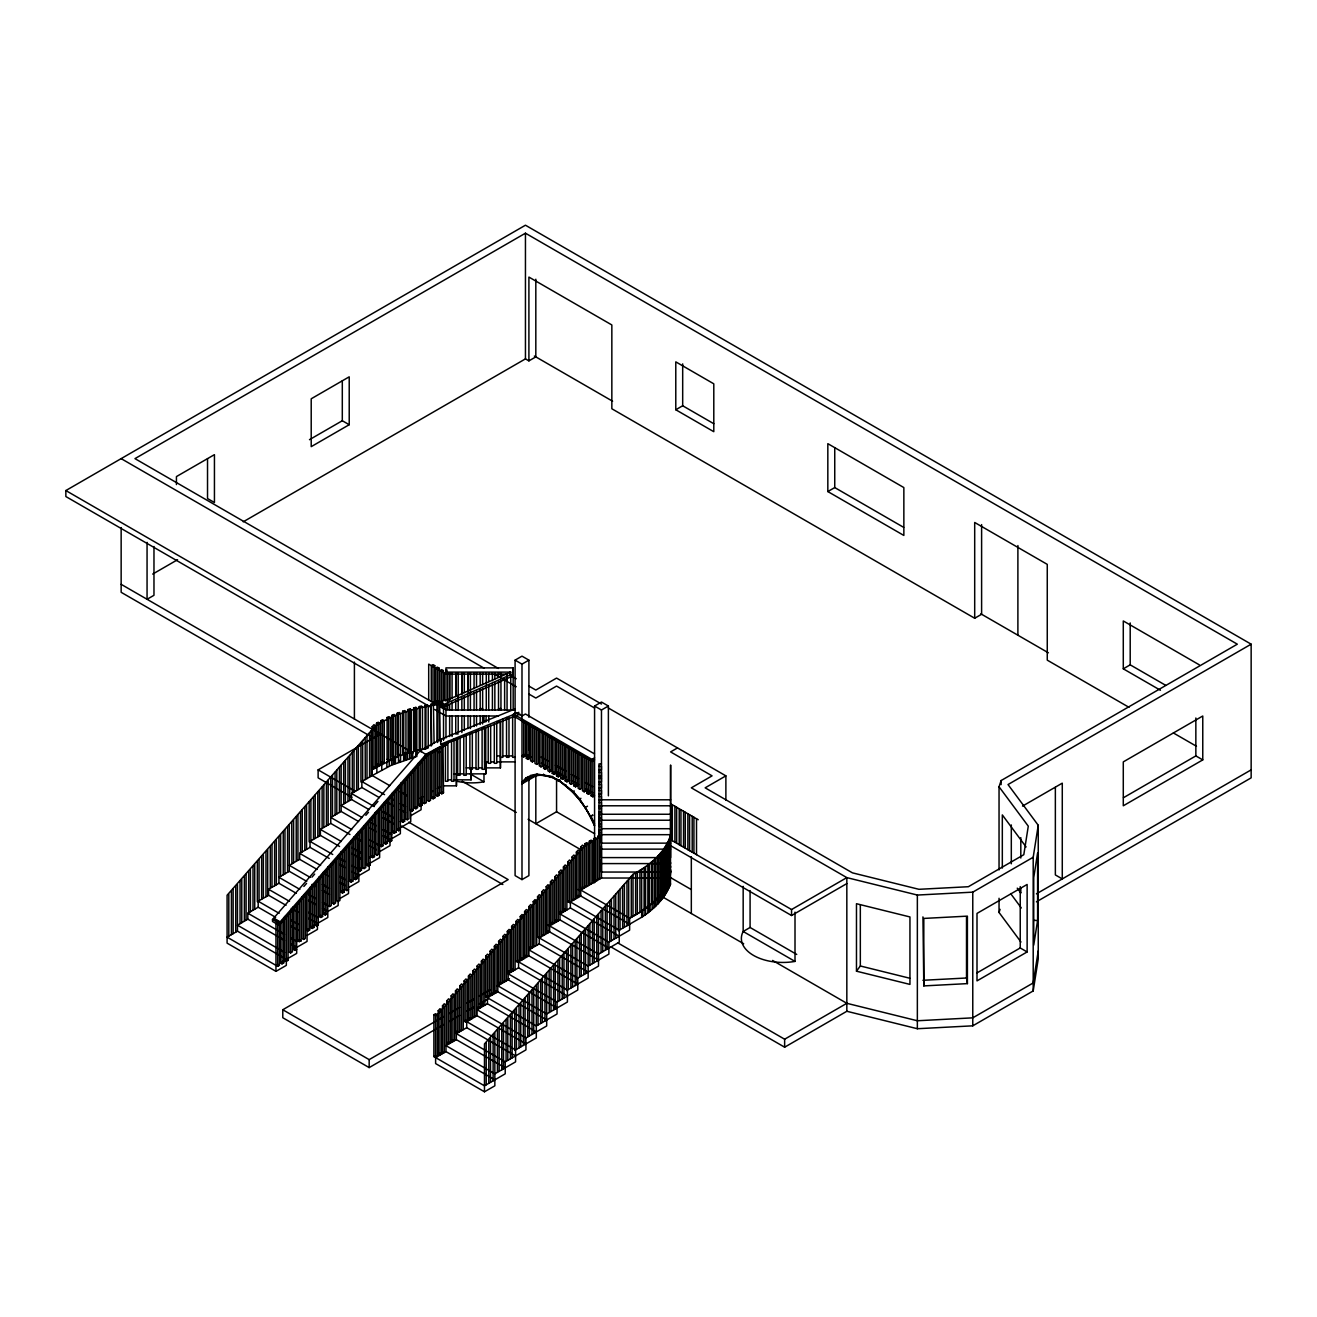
<?xml version="1.0" encoding="UTF-8"?>
<svg xmlns="http://www.w3.org/2000/svg" width="1317" height="1317" viewBox="0 0 1317 1317"><rect width="100%" height="100%" fill="white"/><g stroke="black" fill="none" stroke-linecap="round" stroke-linejoin="round"><path stroke-width="1.5" d="M121.148 527.557L121.148 592.304L373.715 738.129M513.169 676.922L510.733 676.922L443.533 706.85L442.364 700.874L444.965 699.706L445.969 700.677L510.733 672.114L510.733 710.011M443.533 738.541L443.533 739.94L443.533 706.027M443.533 704.611L443.533 708.612L444.965 708.612M449.64 700.628L449.64 672.691M455.748 696.644L455.748 672.691M443.615 785.837L456.439 785.837L456.439 739.94L453.542 739.94M461.855 694.635L461.855 672.691M467.963 692.643L467.963 672.691M454.003 779.845L471.107 779.845L471.107 767.877L466.218 767.877M466.218 773.869L485.759 773.869L485.759 727.972M484.541 767.877L500.427 767.877L500.427 721.996L498.517 721.996M510.733 672.114L445.969 672.114L444.241 673.102L444.241 700.446L445.969 700.677L445.969 667.884L513.169 667.884L513.169 674.93L509.564 675.177L442.364 705.105M598.988 835.422L598.988 829.43M598.988 822.384L598.988 816.392M601.425 859.046L601.474 872.052L670.6 872.052M601.425 845.991L601.474 857.597L670.6 857.597L670.6 764.996L670.485 884.3M571.199 901.503L571.199 861.022L569.471 860.017L567.742 862.009L567.742 901.503L569.471 902.507L580.748 895.988L580.748 890.012L629.625 918.212C647.799 908.236 671.308 892.86 670.6 869.566M670.6 867.508L670.6 866.109M670.6 862.569L670.6 863.59L601.474 863.59M431.054 707.394L65.85 496.542L65.85 490.55L525.45 225.207L1251.15 644.178L1251.15 777.853L1036.413 901.832M440.965 740.697L440.965 739.314M580.912 798.316L579.184 799.32L572.566 791.978L558.359 779.894L572.796 791.138L579.546 798.612L587.859 811.93L594.576 825.743C585.653 801.477 549.535 756.353 521.993 783.845L537.78 774.725M670.6 835.011C665.233 852.988 649.001 865.779 633.016 874.356L484.475 1043.92L484.475 1091.793L494.846 1085.817L494.846 1032.989M670.485 872.331L670.6 870.916M610.561 946.693L784.636 1047.196L846.831 1011.275L917.356 1028.725L972.769 1025.828L1033.203 990.927L1033.203 857.252L1038.24 825.265L1008.015 784.553L1251.15 644.178M1037.598 920.517L1033.73 945.096L1033.73 877.632L1037.598 853.054L1037.598 920.517L1033.713 920.32M1038.24 950.956L1033.203 982.943L972.769 1017.843L917.356 1020.757L846.831 1003.307L772.618 960.455M1033.203 990.927L1038.24 958.941L1038.24 825.265M572.566 791.978L574.294 790.974M999.043 869.895L999.043 786.776L1001.118 780.553L1237.322 644.178L525.45 233.191L134.96 458.629L498.402 668.46M1020.971 942.017L999.043 912.467L1000.08 909.356M618.332 891.214L618.332 930.724L641.659 917.258C654.088 909.158 665.266 898.112 670.6 884.02M669.003 881.88L670.485 878.307L669.612 880.365M661.611 893.617L668.048 883.723M856.478 971.189L856.478 903.709L909.948 916.945L909.948 984.408L856.478 971.189L860.33 965.987L860.33 904.664M660.541 894.885L652.804 902.869L641.659 911.265M286.332 915.529L286.332 965.361L275.961 971.353L227.084 943.137L227.084 895.247L375.641 725.7L375.641 767.597L373.913 768.585L372.184 767.597L372.184 726.688L373.913 724.696L375.641 725.7C394.343 713.995 415.925 707.756 437.623 704.611M420.469 750.888L427.103 755.415L280.274 923.974L278.546 924.962L272.504 921.472L272.504 919.48L420.288 750.575L440.965 739.216L515.029 708.974M303.865 886.456L306.565 883.361M311.948 877.171L314.648 874.076M365.83 815.322L368.513 812.227M373.913 806.037L377.946 801.394M272.504 919.48L278.546 922.97L279.879 922.196L426.329 754.065L444.356 744.27L519.985 714.127M424.502 756.896L426.231 754.904L427.103 755.415M438.199 1010.732L439.927 1008.74L441.656 1009.744L441.656 1054.11L439.927 1053.106L438.199 1054.11L438.199 1010.732L439.927 1011.719L439.927 1055.098L438.199 1054.11M442.512 1005.76L444.241 1006.764L444.241 1052.612L442.512 1051.608L442.512 1005.76L444.241 1003.784L445.969 1004.789L445.969 1051.608L493.101 1078.821M446.842 1000.805L448.57 998.829L450.299 999.817L450.299 1043.13L448.57 1042.126L446.842 1043.13L446.842 1000.805L448.57 1001.809L448.57 1044.134L446.842 1043.13M451.155 995.85L452.883 993.858L454.612 994.862L454.612 1040.644L452.883 1039.64L451.155 1040.644L451.155 995.85L452.883 996.854L452.883 1041.632L451.155 1040.644M455.484 990.894L457.213 991.882L457.213 1033.154L455.484 1032.166L455.484 990.894L457.213 988.902L458.942 989.907L458.942 1032.166L457.213 1031.162M459.798 985.923L461.526 986.927L461.526 1030.668L459.798 1029.664L459.798 985.923L461.526 983.947L463.255 984.951L463.255 1029.664M524.199 1042.899L477.083 1015.703L465.839 1022.19L464.111 1021.185L464.111 980.967L465.839 978.992L467.568 979.98L467.568 1021.185M468.44 976.012L470.169 974.02L471.898 975.024L471.898 1018.683L470.169 1017.695L468.44 1018.683L468.44 976.012L470.169 977.016L470.169 1019.687L468.44 1018.683M472.754 971.057L474.482 972.045L474.482 1017.201L472.754 1016.197L472.754 971.057L474.482 969.065L476.211 970.069L476.211 1016.197M477.083 966.085L478.812 964.11L480.54 965.114L480.54 1007.719L478.812 1006.715L477.083 1007.719L477.083 966.085L478.812 967.09L478.812 1008.723L477.083 1007.719M481.396 961.13L483.125 962.134L483.125 1006.221L481.396 1005.217L481.396 961.13L483.125 959.155L484.854 960.142L484.854 1005.217M485.71 956.175L487.438 954.183L489.167 955.187L489.167 996.739L487.438 995.751L485.71 996.739L485.71 956.175L487.438 957.179L487.438 1003.735L536.315 1031.935M490.039 951.22L491.768 949.228L493.496 950.232L493.496 994.253L491.768 993.248L490.039 994.253L490.039 951.22L491.768 952.207L491.768 995.24L490.039 994.253M494.352 946.248L496.081 947.252L496.081 992.755L494.352 991.75L494.352 946.248L496.081 944.273L497.81 945.277L497.81 991.75L487.438 997.743M502.995 936.338L504.724 937.342L504.724 981.774L502.995 980.786L502.995 936.338L504.724 934.346L506.452 935.35L506.452 980.786M507.308 931.382L509.02 929.423L510.766 930.411L510.766 972.308L509.037 971.304L507.308 972.308L507.308 931.382L509.037 932.37L509.037 973.296L507.308 972.308M511.638 926.411L513.367 927.415L513.367 970.81L511.638 969.806L511.638 926.411L513.367 924.435L515.095 925.439L515.095 969.806M577.784 984.062L528.907 955.846L517.68 962.332L515.951 961.328L515.951 921.456L517.68 919.48L519.408 920.468L519.408 961.328L517.68 960.34M520.264 916.5L521.993 914.508L523.722 915.513L523.722 958.842L521.993 957.838L520.264 958.842L520.264 916.5L521.993 917.505L521.993 959.83L520.264 958.842M524.594 911.545L526.323 909.553L528.051 910.557L528.051 956.34L526.323 955.352L524.594 956.34L524.594 911.545L526.323 912.533L526.323 957.344L524.594 956.34M528.907 906.573L530.636 904.598L532.364 905.602L532.364 947.861L530.636 946.874L528.907 947.861L528.907 906.573L530.636 907.578L530.636 948.866L528.907 947.861M533.237 901.618L534.965 902.622L534.965 946.363L533.237 945.376L533.237 901.618L534.965 899.643L536.694 900.63L536.694 945.376M549.65 925.917L560.005 919.924L560.005 913.949L608.882 942.165L608.882 954.134L588.156 966.102L537.55 936.897L537.55 896.663L539.279 894.671L541.007 895.675L541.007 936.897M541.863 891.708L543.592 892.696L543.592 935.399L541.863 934.395L541.863 891.708L543.592 889.716L545.32 890.72L545.32 934.395M546.193 886.736L547.921 887.74L547.921 932.897L546.193 931.909L546.193 886.736L547.921 884.761L549.65 885.765L549.65 931.909L539.279 937.885M550.457 881.847L552.185 879.855L553.914 880.859L553.914 923.447L552.185 922.46L550.457 923.447L550.457 881.847L552.185 882.834L552.185 924.452L550.457 923.447M554.786 876.875L556.498 874.9L558.227 875.904L558.227 920.962L556.498 919.957L554.786 920.962L554.786 876.875L556.498 877.879L556.498 921.949L554.786 920.962M559.099 871.92L560.828 872.924L560.828 913.471L559.099 912.483L559.099 871.92L560.828 869.944L562.557 870.932L562.557 912.483M563.413 866.965L565.141 864.973L566.87 865.977L566.87 909.981L565.141 908.993L563.413 909.981L563.413 866.965L565.141 867.969L565.141 910.985L563.413 909.981M572.055 857.038L573.784 858.042L573.784 900.005L572.055 899.017L572.055 857.038L573.784 855.062L575.513 856.066L575.513 899.017M576.369 852.083L578.097 850.107L579.826 851.095L579.826 896.515L578.097 895.527L576.369 896.515L576.369 852.083L578.097 853.087L578.097 897.519L576.369 896.515M580.698 847.127L582.427 848.132L582.427 889.041L580.698 888.037L580.698 847.127L582.427 845.135L584.155 846.14L601.425 836.163L599.696 835.176L597.967 836.163L597.967 878.06L599.696 879.065L599.696 837.168L597.967 836.163M579.184 799.32L585.16 807.551L587.497 806.202M521.993 782.117L525.516 778.446L527.343 777.376L527.952 778.429L527.244 777.442M521.993 783.845L526.224 779.434L533.253 775.367M444.356 744.994L445.656 743.759L445.442 745.34M399.265 760.37L400.549 761.572L400.549 713.682L399.265 712.497L397.191 713.238L397.191 755.135L398.475 756.337L372.234 769.556L372.234 775.548L360.94 782.051L360.94 742.558M399.265 754.394L400.549 755.579L415.81 750.822L415.81 756.814L391.61 765.111L372.234 775.548L389.684 785.623M585.16 807.551L590.345 816.458L592.782 815.289M309.479 439.68L342.305 420.732L349.219 424.716L349.219 376.827L311.207 398.788L311.207 446.661L349.219 424.716M152.706 574.08L177.565 559.725M243.233 521.812L525.45 358.882L528.907 360.874L535.821 356.891L535.821 279.22M675.786 409.752L713.798 431.696L713.798 383.823L675.786 361.862L675.786 409.752L682.683 405.768L713.798 423.712M434.742 665.628L433.013 666.616L433.013 702.537L434.742 701.533L434.742 665.628L433.013 664.624L431.285 665.628L431.285 701.533M439.071 702.043L439.071 668.114L437.343 669.118L437.343 705.023L65.85 490.55M443.385 700.545L443.385 670.616L441.656 671.604L441.656 707.525L443.385 706.521M428.7 700.035L428.7 664.13L445.969 674.106L447.698 673.102L447.698 709.023L445.969 710.011L515.095 710.011M376.497 723.198L378.226 722.21L379.954 723.198L379.954 765.095L378.226 766.099L376.497 765.095L376.497 723.198L378.226 724.202L378.226 766.099M380.811 720.712L382.539 719.708L384.268 720.712L384.268 762.609L382.539 763.597L380.811 762.609L380.811 720.712L382.539 721.7L382.539 763.597M365.155 737.734L365.27 779.565M351.869 797.345L318.121 777.853L318.121 769.869L380.317 733.964M437.343 703.031L435.614 704.035L435.614 668.114L437.343 667.126L439.071 668.114M515.095 714.012L515.095 660.146L521.993 656.146L528.907 660.146L528.907 717.271M515.095 660.146L521.993 664.13L528.907 660.146M827.833 491.554L903.857 535.443L903.857 487.57L827.833 443.664L827.833 491.554L834.748 487.57L903.692 527.376M372.184 767.597L373.913 766.593L375.641 767.597M376.497 765.095L378.226 764.107L379.954 765.095M380.811 762.609L382.539 761.605M291.732 822.022L291.88 863.837M362.076 817.561L341.136 805.477L351.491 799.485L351.491 793.492L361.862 787.517L379.312 797.592M358.586 821.528L341.136 811.453L330.765 817.445L351.705 829.529M592.848 758.905L594.576 759.893L591.975 761.391L513.482 716.069L513.482 714.077L516.066 712.579L521.993 716.004L525.45 714.012L594.477 753.867M309.166 802.004L309.166 841.876L320.393 835.406L320.393 829.414L330.765 823.421L349.96 834.517M521.137 720.498L521.993 719.987L521.993 879.608L528.907 875.607L528.907 779.845M522.865 721.486L523.722 720.992L523.722 756.896L525.45 755.909L525.45 721.996M310.236 877.418L289.296 865.318L299.667 859.342L299.667 853.35L310.022 847.374L329.234 858.454M525.45 722.984L528.051 723.477L528.051 759.399L526.323 758.394L526.323 722.49M527.179 723.988L528.051 723.477M529.78 725.486L530.636 724.976L530.636 760.897L532.364 761.885L534.093 760.897L534.093 726.984M534.093 727.972L536.694 728.466L536.694 764.387L538.423 763.383L538.423 729.47M306.746 881.386L289.296 871.311L278.924 877.303L299.864 889.387M535.821 728.976L536.694 728.466M422.773 796.801L421.045 797.806L421.094 809.741L410.739 815.733M431.416 791.813L433.145 790.826M437.458 788.323L440.059 786.825M538.423 730.474L541.007 730.968L541.007 766.873L542.736 765.885L542.736 731.956M540.135 731.462L541.007 730.968M257.325 861.516L257.325 901.733L268.553 895.247L268.553 889.271L278.924 883.279L296.374 893.354M542.736 732.96L545.32 733.454L545.32 769.375L543.592 768.371L543.592 732.466M409.817 774.725L409.817 810.268L411.546 809.28L413.275 810.268L413.275 769.787M414.131 769.803L414.131 807.782L415.859 806.778M418.46 762.872L418.46 805.28L420.189 804.292L421.917 805.28L421.917 759.86M421.094 803.765L426.231 802.794L426.231 754.904M444.356 746.048L443.006 745.224L443.516 792.818L441.788 793.805L440.059 792.818L437.458 794.316L439.187 795.303L439.187 749.422M544.464 733.964L545.32 733.454M409.817 810.268L411.546 811.272L413.275 810.268M414.131 807.782L415.859 808.77L417.588 807.782L417.588 764.831M418.46 805.28L420.189 806.284L421.917 805.28M428.832 801.296L430.544 800.292L430.544 752.419L428.832 753.406L428.832 801.296L427.103 800.292L427.103 754.411M433.145 798.793L434.873 797.806L434.873 749.916L433.145 750.92L433.145 798.793L431.416 797.806L431.416 751.908M435.729 749.422L435.729 795.303L437.458 796.308L439.187 795.303M594.576 882.785L594.576 706.027L601.474 702.043L608.388 706.027L608.388 795.814M400.368 821.709L402.903 820.244L404.632 821.248L404.632 779.697M548.777 736.45L549.65 735.956L549.65 771.861L547.921 770.873L547.921 734.952M401.175 782.726L401.175 821.248L402.903 822.236L404.632 821.248M407.233 819.75L408.961 818.746L408.961 774.742L407.233 776.734L407.233 819.75L405.504 818.746L405.504 779.829M284.587 952.389L237.455 925.176L247.826 919.2L247.826 913.208L258.198 907.215L275.648 917.307M551.379 737.948L552.235 737.454L552.235 773.359L553.963 774.363L555.692 773.359L555.692 739.446M580.748 890.012L601.474 878.027L601.474 710.011L608.388 706.027M553.107 738.952L553.963 738.442L553.963 774.363M389.997 833.694L394.26 831.225L395.989 832.212L395.989 789.624M396.861 829.726L398.59 828.722L400.319 829.726L398.59 830.731L396.861 829.726L396.861 789.657M400.368 827.702L410.739 821.709L410.739 809.741L412.468 810.745M392.532 792.587L392.532 832.212L394.26 833.217L395.989 832.212M555.692 740.45L556.564 739.94L556.564 775.861L558.293 776.849L560.005 775.861L560.005 741.932M526.323 758.394L528.051 757.407M557.42 741.438L558.293 740.944L558.293 776.849M528.051 759.399L529.78 758.394L529.78 724.482M379.625 845.662L381.354 844.658L383.082 845.662L383.082 804.44L381.354 806.432L381.354 846.65L383.082 845.662M383.955 802.497L383.955 843.16L385.683 842.172L387.412 843.16L387.412 799.485M388.268 799.617L388.268 840.674L400.368 833.694L400.319 784.669L398.59 786.644L398.59 830.731M560.005 742.936L560.877 742.442L560.877 778.347L562.606 779.351L564.335 778.347L564.335 744.434M383.955 843.16L385.683 844.164L387.412 843.16M391.725 794.53L391.725 840.674L389.997 841.662L388.268 840.674M284.587 958.364L237.455 931.168L227.084 937.144L277.689 966.365L279.418 965.361L279.418 923.464L277.689 924.468L277.689 966.365M561.733 743.94L562.606 743.43L562.606 779.351M369.27 857.63L372.727 855.638L374.456 856.626L374.456 814.367M379.625 851.638L389.997 845.662L389.997 796.505M564.335 745.438L565.191 744.928L565.191 780.849L566.919 781.837L568.648 780.849L568.648 746.92M370.999 819.273L370.999 856.626L372.727 857.63L374.456 856.626M375.312 812.375L375.312 854.14L377.041 855.128L378.769 854.14L378.769 809.395M566.063 746.426L566.919 745.932L566.919 781.837M568.648 747.924L571.249 748.418L571.249 784.339L572.977 783.335L572.977 749.422M358.026 832.212L358.899 881.567L348.528 887.559M365.813 824.277L365.813 867.607L364.085 868.594L362.356 867.607L359.755 869.105L361.484 870.093L361.484 831.29M366.669 824.376L366.669 865.104L368.398 864.117L370.126 865.104L370.126 819.322M570.376 748.929L571.249 748.418M358.026 870.093L359.755 871.097L361.484 870.093M366.669 865.104L368.398 866.109L370.126 865.104M572.977 750.427L575.562 750.92L575.562 786.825L577.29 785.837L577.29 751.908M543.592 768.371L545.32 767.383L547.049 768.371L547.049 734.458M277.689 922.476L275.961 923.464L275.961 971.353M348.528 881.567L351.129 880.069L352.857 881.073L352.857 839.176M353.713 837.151L353.713 878.571L369.27 869.599L369.27 863.606L379.625 857.63L379.625 809.445M529.813 778.331L535.13 775.252M545.32 769.375L547.049 768.371M349.4 844.23L349.4 881.073L351.129 882.061L352.857 881.073M355.442 879.575L357.17 878.571L357.17 834.204L355.442 836.18L355.442 879.575L353.713 878.571M579.019 753.917L579.875 753.406L579.875 789.327L581.604 788.323L581.604 754.411M340.757 852.148L340.757 892.037L345.07 889.551L346.799 890.555L348.528 889.551M549.65 771.861L551.379 770.873L551.379 736.944M340.757 892.037L342.486 893.041L344.214 892.037L344.214 851.128M552.235 773.359L553.963 772.371L560.005 775.861M583.332 756.402L584.205 755.909L584.205 791.813L585.933 790.826L590.246 793.311L590.246 759.399M339.885 898.523L348.528 893.535L348.528 844.115M560.005 779.845L558.293 780.849L550.819 776.289L537.023 774.067L537.385 775.186L536.892 774.083L530.916 775.417L531.409 776.52L530.8 775.466L525.615 778.363L526.224 779.434C533.385 774.067 542.983 774.396 551.033 777.392L552.761 776.388M585.933 757.901L586.789 757.407L586.789 793.311L588.518 794.316L590.246 793.311M322.566 902.491L329.53 906.508L331.258 905.52L331.258 863.952M332.114 864.084L332.114 903.018L333.843 904.022L335.572 903.018L335.572 858.997M556.564 775.861L558.293 774.857M587.662 758.905L588.518 758.394L588.518 794.316M317.43 917.488L320.887 915.48L322.616 916.484L322.616 873.879L320.887 875.854L320.887 917.488L322.616 916.484M323.472 871.903L323.472 913.998L325.2 912.994L326.929 913.998L326.929 868.907M513.482 714.077L591.975 759.399L594.576 757.901M560.877 778.347L562.606 777.359L564.335 778.347M323.472 913.998L325.2 914.986L326.929 913.998M306.202 893.766L306.202 929.95L307.931 928.962L309.66 929.95L309.66 888.745M310.516 886.818L310.516 927.464L314.845 924.962L316.557 925.966L318.286 924.962L318.286 878.834M565.191 780.849L566.919 779.845L568.648 780.849M306.202 929.95L307.931 930.954L309.66 929.95M310.516 927.464L312.244 928.452L313.973 927.464L313.973 883.789M301.017 898.671L301.017 940.931L296.687 941.425L291.452 938.395M307.059 935.432L317.43 929.456L317.43 923.464L327.801 917.488L327.801 866.965M303.601 939.433L305.33 938.428L305.33 893.716L303.601 895.692L303.601 939.433L301.873 938.428L301.873 896.679M573.833 749.916L573.833 785.837L575.562 784.833L577.29 785.837M293.247 906.656L293.247 949.409L307.059 941.425L307.059 929.456L308.787 930.444M288.917 913.603L288.917 951.895L290.645 952.899L292.374 951.895L292.374 908.582M293.247 949.409L294.975 950.397L296.687 949.409L294.975 948.405M275.961 965.361L277.689 964.373L279.418 965.361M280.274 923.431L280.274 962.875L286.332 959.385L288.061 960.373L288.061 913.554M288.061 958.381L296.687 953.393L296.687 903.627M280.274 962.875L282.003 963.863L283.731 962.875L283.731 918.509M288.061 960.373L286.332 961.377L284.604 960.373L284.604 916.533M586.789 793.311L588.518 792.324M594.576 833.71L556.564 811.766L535.821 823.734L535.821 775.087M591.119 795.814L592.848 794.81L594.576 795.814L592.848 796.801L591.119 795.814L591.119 759.893M677.514 747.924L670.6 751.908L712.069 775.861L691.326 787.829L846.831 877.616L917.356 895.05L972.769 892.152L1033.203 857.252M590.345 816.458L592.683 815.091M443.714 1024.56L369.172 1067.593L282.776 1017.728L282.776 1009.744L508.181 879.608L408.698 822.17M528.907 360.874L528.907 277.08L611.845 324.953L611.845 408.764L974.695 618.249L981.609 614.249L981.609 524.594M585.011 843.654L586.74 844.641L586.74 886.539L585.011 885.551L585.011 843.654L586.74 842.65L588.469 843.654L588.469 885.551M589.341 841.151L591.07 842.156L591.07 884.053L589.341 883.048L589.341 841.151L591.07 840.147L592.798 841.151L592.798 883.048M593.654 838.666L595.383 837.661L597.111 838.666L597.111 880.563L595.383 879.558L593.654 880.563L593.654 838.666L595.383 839.653L595.383 881.55L593.654 880.563M725.881 800.193L725.881 775.861L705.155 787.829L852.412 872.842L918.937 889.304L968.357 886.72L1023.803 854.7L1028.281 826.171L999.043 786.776M567.742 901.503L568.648 900.976M500.411 942.379L498.534 941.457L500.411 939.317L502.123 940.305L502.123 983.272L500.411 982.284L498.682 983.272L498.682 941.375L500.411 942.379L500.411 984.276L498.682 983.272M559.099 912.483L560.828 911.479M560.005 913.949L570.376 907.956L619.253 936.173M622.529 886.39L622.661 928.222M546.193 931.909L547.921 930.905L598.511 960.126M528.907 955.846L528.907 949.853L539.279 943.877L588.156 972.094M515.951 961.328L516.824 960.834L567.413 990.038L567.413 1002.023L546.687 1013.991L497.81 985.774L508.181 979.782L557.042 1007.999M493.101 1072.828L445.969 1045.632L456.34 1039.64L456.34 1033.647L505.218 1061.864L505.218 1073.832L484.475 1085.817L433.886 1056.596L433.886 1014.699L435.614 1013.695L437.343 1014.699L437.343 1056.596M511.638 969.806L513.367 968.818M433.886 1014.699L435.614 1015.703L437.343 1014.699L584.155 846.14L584.155 888.037L582.427 887.049M508.181 979.782L508.181 973.806L518.552 967.814L567.413 996.031M282.776 1009.744L369.172 1059.625L443.714 1016.576M449.031 1013.514L459.682 1007.357M466.778 1003.258L473.873 999.159M479.207 996.096L489.858 989.94M496.953 985.84L509.383 978.663M494.352 991.75L496.081 990.763L546.687 1019.967M449.031 1021.482L459.682 1015.341M466.778 1011.242L473.873 1007.143M479.207 1004.064L488.08 998.944M628.703 918.756L641.791 911.199M481.396 1005.217L483.125 1004.229M477.083 1015.703L477.083 1009.711L487.438 1003.735M549.123 970.678L549.271 1012.493M464.111 1021.185L465.839 1020.181M608.882 942.165L629.625 930.197L629.625 918.212M456.34 1033.647L466.712 1027.672L515.573 1055.888M598.461 954.167L619.253 942.165L619.253 930.197L570.376 901.98L570.376 907.956M433.886 1056.596L435.614 1055.608M435.614 1057.6L445.969 1051.608M576.912 978.58L598.511 966.102L598.511 913.965M1199.31 664.838L1123.286 620.949L1123.286 668.822L1130.2 664.838L1165.561 685.252M508.181 973.806L557.042 1002.023L577.784 990.038L577.784 978.07L528.907 949.853M477.083 1009.711L525.944 1037.928L546.687 1025.959L546.687 973.477M505.218 1061.864L525.944 1049.896L525.944 1037.928M494.846 1073.832L515.573 1061.864L515.573 1049.896L466.712 1021.679L466.712 1027.672M796.736 954.43L750.081 927.481L743.167 931.481A41.535 23.986 0 0 0 753.538 955.418A41.535 23.986 0 0 0 795.007 961.41L795.007 912.154M670.6 839.703L791.55 909.537L846.831 877.616L846.831 1011.275M670.6 845.679L791.55 915.513L846.831 883.592M1022.535 806.103L1062.276 783.154L1062.276 878.916L1055.361 874.932L1055.361 787.319M1123.45 797.723L1195.852 755.909L1202.767 759.893L1202.767 716.004L1123.286 761.885L1123.286 805.79L1202.767 759.893M617.657 942.807L784.636 1039.212L846.831 1003.307M1036.413 893.848L1251.15 769.869M977 972.901L1020.231 947.96L1027.128 951.944L1027.128 884.464L977 913.422L977 980.885L1027.128 951.944M446.825 744.698L427.12 755.415L426.329 754.065M387.066 717.518L388.943 716.613L390.507 717.699L390.507 759.596L388.63 760.502L388.63 718.605L387.066 717.518L387.066 759.415L388.614 760.485M387.066 759.415L389.256 760.205L389.256 766.181M390.507 759.596L398.475 756.337M440.701 739.463L440.701 744.27L518.865 712.349M447.895 742.854L445.442 743.842L445.442 781.261L447.895 781.261L447.895 741.438M392.071 715.279L393.454 716.448L393.454 758.345L392.071 757.176L392.071 715.279L394.079 714.472L395.462 715.641L395.462 763.514M415.81 750.822L403.66 754.46L402.673 753.126L402.673 711.229L404.862 710.604L405.949 711.871L405.949 759.744M402.673 753.126L403.825 752.797M408.105 709.501L409.11 710.801L409.11 752.698L408.105 751.398L408.105 709.501L410.328 708.925L411.332 710.209L411.332 758.098M408.105 751.398L409.653 752.55L409.653 758.543M419.25 706.57L420.205 707.871L420.205 749.768L419.25 748.468L419.25 706.57L421.506 706.011L422.461 707.311L422.461 749.208L416.83 750.575L415.892 749.274L415.892 707.377L413.637 707.92L413.637 749.834L414.575 751.134L414.575 709.237L413.637 707.92M416.83 750.575L427.07 748.286L422.461 749.208M425.078 749.208L425.078 705.303L427.367 704.809L428.223 706.142L428.223 748.04M431.054 746.081L431.054 704.183L433.392 703.788L434.083 743.051M437.063 741.142L437.063 701.237L439.434 700.907L439.993 740.187M437.063 701.237L437.623 702.62L439.993 702.29M437.623 752.484L439.993 752.155M439.993 704.282L443.533 704.035M922.937 980.292L966.513 978.004L967.402 983.618L923.81 985.906L922.937 916.895M445.969 672.691L446.99 672.691L446.99 669.876L445.969 669.876L446.99 672.691M445.969 674.106L507.061 674.106L507.061 675.736M480.178 708.612L482.631 708.612M498.517 708.612L500.954 708.612M498.517 716.004L445.969 716.004L434.626 709.451M485.759 721.996L486.286 716.004M458.201 733.964L455.748 733.964L455.748 716.004M440.701 744.27L444.356 744.27M496.756 755.909L500.427 755.909M502.864 755.909L512.642 755.909M500.427 757.324L502.864 757.324L502.864 719M515.095 757.324L512.642 757.324L512.642 716.415M484.541 761.885L488.212 761.885M490.648 761.885L494.319 761.885M496.756 761.885L515.095 761.885M601.425 763.909L598.988 763.909L598.988 837.793M598.988 766.329L601.425 766.329L601.425 769.935L598.988 769.935M472.326 767.877L475.997 767.877M478.433 767.877L482.104 767.877M598.988 772.338L601.425 772.338L601.425 781.985L598.988 781.985M454.003 773.869L463.782 773.869M601.425 775.96L598.988 775.96L598.988 778.363L601.425 778.363M447.895 779.845L451.55 779.845M598.988 784.389L601.425 784.389L601.425 787.994L598.988 787.994M598.988 790.414L601.425 790.414L601.425 794.019L598.988 794.019M598.988 796.423L601.425 796.423L601.425 800.045L598.988 800.045M601.474 799.798L670.6 799.798M598.988 802.448L601.425 802.448L601.474 843.143L670.6 843.143M601.474 805.79L670.6 805.79M601.425 806.053L598.988 806.053L598.988 808.473L601.425 808.473M601.425 812.079L598.988 812.079L598.988 814.482L601.425 814.482M601.474 814.252L670.6 814.252M598.988 818.104L601.425 818.104M601.474 820.228L670.6 820.228M598.988 820.507L601.425 820.507M601.425 824.129L598.988 824.129L598.988 826.533L601.425 826.533M601.474 828.706L670.6 828.706M598.988 830.138L601.425 830.138M598.988 832.558L601.425 832.558M601.474 834.682L670.6 834.682M601.474 849.136L670.6 849.136M601.474 878.027L670.6 878.027M860.33 965.987L909.849 978.251M1123.286 668.822L1160.425 690.256M534.356 356.034L612.603 401.224M980.786 613.788L1048.381 652.804M1128.982 707.311L1047.262 660.146L1047.262 564.367L974.695 522.47L974.695 618.249M1173.381 732.96L1196.478 746.278M601.474 704.035L556.564 678.09L535.821 690.059L528.693 685.959M608.47 708.069L725.881 775.861M594.576 706.027L601.474 710.011M594.576 708.019L556.564 686.075L535.821 698.043L528.71 693.944M512.659 676.691L516.231 678.749M121.148 458.629L484.212 668.246M494.896 674.419L516.248 686.75M443.385 670.616L441.656 669.612L439.927 670.616L439.927 706.521L444.241 709.023L444.241 705.863M670.6 803.782L698.24 819.75M579.875 753.406L578.163 752.419L578.163 788.323L579.875 789.327M584.205 755.909L582.476 754.904L582.476 790.826L584.205 791.813M541.303 757.077L548.382 761.16M555.461 765.243L566.08 771.383M571.397 774.445L578.476 778.528M585.555 782.627L592.634 786.71M525.499 753.933L530.8 756.995M541.435 763.136L548.514 767.218M555.593 771.301L566.211 777.442M571.512 780.504L578.591 784.586M585.67 788.685L592.765 792.768M529.78 758.394L523.722 754.904L521.993 755.909L523.722 756.896M549.65 769.869L551.379 770.873M536.694 764.387L534.965 763.383L534.965 727.478M541.007 766.873L539.279 765.885L539.279 729.964M571.249 784.339L569.52 783.335L569.52 747.43M573.833 785.837L575.562 786.825M670.6 877.616L691.326 889.584M470.169 773.869L483.981 781.837L483.981 773.639M795.007 961.41L743.167 931.481L743.167 886.325M372.184 726.688L373.913 727.675L373.913 768.585M121.148 584.32L413.094 752.88M462.218 781.244L516.264 812.441M528.101 819.289L581.818 850.288M663.439 897.42L743.677 943.746M567.742 862.009L569.471 862.997L569.471 902.507M441.788 791.813L443.516 792.818M433.145 796.801L434.873 797.806M420.189 798.3L421.917 799.304M578.097 889.535L579.826 890.539M400.154 791.665L407.134 795.698M580.748 895.988L629.625 924.205M384.548 794.628L361.862 781.524L361.862 787.517M389.783 797.658L393.273 799.666M400.253 803.699L405.504 806.728M521.993 879.608L515.095 875.607L515.095 715.411M386.293 801.625L393.273 805.658M400.253 809.692L405.504 812.704M318.121 769.869L355.409 791.402M537.55 896.663L539.279 897.667L539.279 943.877M351.491 793.492L374.193 806.597M382.918 811.634L393.388 817.692M401.603 826.055L502.847 884.514M351.491 799.485L368.941 809.56M382.918 817.627L393.388 823.668M560.005 919.924L608.882 948.141M369.056 821.594L376.036 825.627M383.017 829.661L391.725 834.682M547.921 924.913L598.511 954.134M369.056 827.586L376.036 831.603M383.017 835.637L391.725 840.674M515.951 921.456L517.68 922.46L517.68 962.332M369.155 839.604L381.354 846.65M356.94 838.55L362.175 841.563M369.155 845.596L376.135 849.63M320.393 829.414L341.333 841.497M351.804 847.555L362.29 853.597M320.393 835.406L339.588 846.485M351.804 853.531L362.29 859.589M332.724 854.486L310.022 841.382L310.022 847.374M339.704 858.519L344.939 861.532M351.919 865.565L360.628 870.603M339.704 864.495L344.939 867.524M351.919 871.558L358.899 875.591M355.442 877.583L357.17 878.571M299.667 853.35L320.607 865.45M339.802 876.529L345.038 879.558M299.667 859.342L317.117 869.418M325.842 874.455L329.332 876.463M339.802 882.522L345.038 885.534M342.486 891.049L344.214 892.037M322.451 884.464L329.431 888.498M311.981 884.415L315.471 886.423M322.451 890.457L329.431 894.49M464.111 980.967L465.839 981.972L465.839 1022.19M308.59 894.424L315.586 898.457M485.71 996.739L536.315 1025.959L557.042 1013.991L557.042 1002.023M308.59 900.416L315.586 904.45M322.566 908.467L327.801 911.496L338.156 905.52L338.156 856.017L339.885 854.042L339.885 900.532L338.156 901.519L336.428 900.532L336.428 858.98M320.887 917.488L319.158 916.484L319.158 876.842M268.553 889.271L289.51 901.355M308.705 912.451L315.685 916.467M268.553 895.247L286.019 905.322M291.255 908.351L298.235 912.385M308.705 918.426L315.685 922.46M316.557 923.974L318.286 924.962M312.244 926.46L313.973 927.464M279.138 913.323L258.198 901.24L258.198 907.215M291.353 920.385L298.333 924.419M291.353 926.361L298.333 930.395M274.232 918.476L280.274 921.966M273.837 918.706L279.879 922.196M299.288 939.926L301.017 940.931M247.826 913.208L284.472 934.362M247.826 919.2L284.472 940.354M291.452 944.388L296.687 947.417M456.34 1039.64L505.218 1067.857M282.003 961.871L283.731 962.875M484.475 1091.793L435.614 1063.576L435.614 1015.703M394.079 756.37L395.462 757.538M397.191 713.238L398.475 714.44L398.475 762.313M402.673 711.229L403.759 712.497L403.66 760.452M404.862 752.501L405.949 753.768M411.332 752.122L410.328 750.822L410.328 708.925M1026.091 846.93L1002.319 814.91L1002.319 868.068M1017.251 888.152L1020.807 892.959M1010.633 893.584L1021.333 907.989M415.892 707.377L416.83 708.678L416.83 756.567M510.733 676.922L509.564 672.361M425.078 705.303L425.934 706.636L425.934 748.533M420.288 750.575L421.078 751.925M525.615 778.363L526.224 779.434M431.054 704.183L431.729 745.438M431.054 752.056L431.729 753.423M591.053 816.277L594.576 824.014M558.293 780.849L558.21 779.812L550.95 776.355L551.033 777.392M1195.852 717.995L1195.852 755.909M1130.2 622.941L1130.2 664.838M1020.807 837.661L1020.807 858.042M1020.807 888.596L1020.807 892.679M1020.231 886.621L1020.231 947.96M1017.893 545.551L1017.893 635.206M1011.308 824.952L1011.308 863.804M1001.118 780.553L1001.118 784.619M999.043 898.276L999.043 912.467M972.769 892.152L972.769 1025.828M967.402 983.618L967.402 916.138L923.81 918.426L923.81 985.906M966.513 916.665L966.513 978.004M917.356 895.05L917.356 1028.725M834.748 447.665L834.748 487.57M791.55 909.537L791.55 915.513M784.636 1039.212L784.636 1047.196M750.081 890.555L750.081 927.481M696.512 818.746L696.512 854.667M693.927 817.248L693.927 853.169M692.199 816.26L692.199 852.165M691.326 856.758L691.326 913.521M689.598 814.762L689.598 850.667M687.869 813.758L687.869 849.679M685.284 812.26L685.284 848.181M683.556 811.272L683.556 847.177M682.683 363.871L682.683 405.768M680.955 809.774L680.955 845.679M679.226 808.77L679.226 844.691M676.642 807.272L676.642 843.193M674.913 806.284L674.913 842.189M672.328 804.786L672.328 840.69M669.612 838.468L669.448 886.802M669.069 839.851L669.003 887.872M668.048 841.826L668.015 889.765M667.423 843.193L667.423 885.09M667.044 885.666L667.044 891.658M666.122 845.168L666.122 893.058M665.892 887.526L665.892 893.519M665.447 846.518L665.447 888.415M664.739 889.387L664.739 895.379M664.031 848.477L664.031 890.374M663.422 891.214L663.422 897.206M663.077 849.778L663.077 897.651M661.611 851.704L661.611 899.593M660.541 852.988L660.541 900.861M658.994 902.705L658.944 854.881M658.27 897.47L658.27 903.446M657.743 856.116L657.743 904.005M657.446 898.326L657.446 904.318M655.998 857.976L655.998 899.873M655.784 900.054L655.784 906.047M654.681 859.161L654.681 907.051M653.973 901.733L653.973 907.726M652.804 860.972L652.804 902.869M652.162 903.413L652.162 909.405M651.405 862.141L651.405 904.038M650.055 905.141L650.055 911.134M649.281 863.87L649.281 911.743M647.865 865.006L647.865 912.895M645.593 866.668L645.593 914.558M645.067 908.944L645.067 914.936M644.095 867.788L644.095 909.685M642.877 910.475L642.877 916.451M641.659 869.368L641.659 917.258M639.93 870.372L639.93 912.269M637.346 871.854L637.346 913.768M635.617 872.858L635.617 914.755M633.016 874.356L633.016 916.253M631.287 876.332L631.287 917.258M628.703 879.312L628.703 924.732M626.974 881.303L626.974 925.736M624.39 884.267L624.39 927.234M620.06 889.238L620.06 929.72M615.747 894.194L615.747 938.198M614.018 896.169L614.018 939.202M611.417 899.149L611.417 940.7M609.689 901.141L609.689 941.688M607.104 904.104L607.104 949.178M605.376 906.096L605.376 950.166M602.791 909.076L602.791 951.664M601.062 911.051L601.062 952.668M596.782 915.957L596.782 961.114M594.197 918.937L594.197 962.612M592.848 760.897L592.848 796.801M592.469 920.912L592.469 963.616M591.975 759.399L591.975 761.391M589.884 923.892L589.884 965.098M588.156 925.867L588.156 978.07L566.557 990.549L566.557 950.676M585.933 756.896L585.933 790.826M585.555 928.847L585.555 973.592M583.826 930.839L583.826 974.58M581.241 933.802L581.241 976.078M579.513 935.794L579.513 977.082M576.912 938.774L576.912 984.556M575.183 940.75L575.183 985.56M572.599 943.729L572.599 987.059M570.87 945.705L570.87 988.046M568.285 948.684L568.285 989.544M563.956 953.64L563.956 998.023M562.227 955.632L562.227 999.027M559.643 958.628L559.643 1000.525M557.914 960.587L557.914 1001.513M556.564 779.335L556.564 811.766M555.313 963.567L555.313 1009.003M553.601 965.542L553.601 1009.991M551 968.522L551 1011.489M544.958 975.469L544.958 1020.971M542.357 978.449L542.357 1022.469M540.628 980.424L540.628 1023.457M538.044 983.404L538.044 1024.955M536.315 985.379L536.315 1037.928L514.717 1050.39L514.717 1010.188M533.731 988.359L533.731 1033.433M532.364 725.98L532.364 761.885M532.002 990.351L532.002 1034.438M529.401 993.314L529.401 1035.936M528.907 725.437L528.907 749.916M527.673 995.306L527.673 1036.923M525.45 233.191L525.45 358.882M525.088 998.286L525.088 1044.414M523.359 1000.262L523.359 1045.402M521.993 664.13L521.993 717.995M520.758 1003.241L520.758 1046.9M519.03 1005.217L519.03 1047.904M518.552 961.822L518.552 967.814M516.445 1008.196L516.445 1049.402M513.169 667.884L513.169 710.011M512.132 1013.152L512.132 1057.88M510.403 1015.144L510.403 1058.884M508.988 717.913L508.988 757.324L506.535 757.324L506.535 717.502M507.802 1018.123L507.802 1060.366M507.061 676.691L507.061 710.011M506.074 1020.099L506.074 1061.37M504.625 678.683L504.625 710.011M503.489 1023.079L503.489 1068.861M501.761 1025.054L501.761 1069.848M500.954 672.691L500.954 676.691M500.954 680.428L500.954 710.011M500.427 708.612L500.427 710.011M500.427 721.403L500.427 767.877M499.159 1028.034L499.159 1071.347M498.517 672.691L498.517 677.267M498.517 680.675L498.517 710.011M497.431 1030.026L497.431 1072.351M496.756 721.486L496.756 763.3L494.319 763.3L494.319 723.906M494.846 672.691L494.846 678.913M494.846 682.667L494.846 710.011M493.118 1034.981L493.118 1080.829M492.41 672.691L492.41 680.675M492.41 684.247L492.41 710.011M490.648 725.387L490.648 763.3L488.212 763.3L488.212 726.391M490.533 1037.961L490.533 1082.327M488.739 672.691L488.739 681.63M488.739 684.659L488.739 710.011M488.739 716.004L488.739 721.996M488.805 1039.936L488.805 1083.315M486.286 672.691L486.286 684.659M486.286 686.914L486.286 710.011M486.203 1042.916L486.203 1084.813M485.759 761.885L485.759 773.869M483.981 716.168L483.981 722.325M482.631 672.691L482.631 684.659M482.631 688.577L482.631 710.011M482.631 716.004L482.631 723.988M480.178 672.691L480.178 685.433M480.178 688.659L480.178 710.011M480.178 716.004L480.178 724.564M476.524 672.691L476.524 687.062M476.524 690.651L476.524 710.011M476.524 716.004L476.524 725.98M474.071 672.691L474.071 688.659M474.071 692.38L474.071 710.011M474.071 716.004L474.071 726.556M471.107 767.877L471.107 779.845M470.416 672.691L470.416 710.011M470.416 716.004L470.416 728.564M467.963 674.106L467.963 690.882M467.963 695.03L467.963 710.011M467.963 716.004L467.963 728.564M464.308 672.691L464.308 692.643M464.308 696.644L464.308 710.011M464.308 716.004L464.308 730.556M461.855 674.106L461.855 693.598M461.855 697.895L461.855 710.011M461.855 716.004L461.855 732.548M460.11 737.866L460.11 775.269L457.674 775.269L457.674 738.853M458.201 672.691L458.201 710.011M458.201 716.004L458.201 732.548M456.439 773.869L456.439 785.837M455.748 674.106L455.748 696.314M455.748 700.496L455.748 710.011M454.003 738.952L454.003 781.261L451.55 781.261L451.55 741.356M452.077 672.691L452.077 698.636M452.077 702.175L452.077 710.011M452.077 716.004L452.077 736.532M449.64 674.106L449.64 699.047M449.64 704.611L449.64 710.011M449.64 716.004L449.64 736.532M445.969 704.71L445.969 737.948M441.788 747.924L441.788 793.805M440.965 739.216L440.965 741.109M440.059 746.92L440.059 792.818M439.434 700.907L439.434 740.812M437.623 702.62L437.623 742.508M437.458 748.418L437.458 796.308M424.502 758.938L424.502 803.782M422.773 759.991L422.773 802.794M420.189 761.852L420.189 806.284M415.859 766.807L415.859 808.77M412.731 751.694L412.731 757.67M411.546 771.762L411.546 811.272M407.546 753.225L407.546 759.201M404.912 754.065L404.912 760.041M402.903 781.689L402.903 822.236M394.26 791.599L394.26 833.217M394.112 758.082L394.112 764.058M393.24 758.427L393.24 764.42M391.61 759.119L391.61 765.111M386.885 761.275L386.885 767.251M385.683 801.46L385.683 844.164M381.749 763.876L381.749 769.869M377.041 811.387L377.041 855.128M376.86 766.642L376.86 772.635M372.727 816.342L372.727 857.63M371.312 730.655L371.312 776.075M369.583 732.631L369.583 777.063M369.172 1059.625L369.172 1067.593M368.398 821.298L368.398 866.109M366.999 735.61L366.999 778.561M364.085 826.269L364.085 868.594M362.669 740.566L362.669 781.063M362.356 829.298L362.356 867.607M359.755 831.225L359.755 871.097M358.356 745.537L358.356 789.542M356.627 747.513L356.627 790.529M354.405 662.072L354.405 719M354.043 750.492L354.043 792.027M352.314 752.468L352.314 793.032M351.129 841.135L351.129 882.061M349.713 755.448L349.713 800.506M347.984 757.44L347.984 801.51M346.799 846.107L346.799 890.555M345.4 760.403L345.4 803.008M345.07 849.152L345.07 889.551M343.671 762.395L343.671 804.012M342.486 851.144L342.486 893.041M342.305 380.827L342.305 420.732M341.136 765.309L341.136 811.453M339.407 767.301L339.407 812.457M336.806 770.264L336.806 813.955M335.078 772.256L335.078 814.943M333.843 860.972L333.843 904.022M332.493 775.236L332.493 816.441M330.765 777.211L330.765 823.421M329.53 865.944L329.53 906.508M328.163 780.191L328.163 824.919M326.435 782.166L326.435 825.924M325.2 870.899L325.2 914.986M323.85 785.146L323.85 827.422M322.122 787.138L322.122 828.409M319.537 790.101L319.537 835.9M317.809 792.093L317.809 836.888M316.557 880.81L316.557 925.966M315.207 795.073L315.207 838.386M314.845 883.921L314.845 924.962M313.479 797.048L313.479 839.39M312.244 885.781L312.244 928.452M310.894 800.028L310.894 840.888M307.931 890.736L307.931 930.954M306.565 804.983L306.565 849.366M304.836 806.975L304.836 850.354M302.251 809.955L302.251 851.852M300.523 811.93L300.523 852.856M299.288 900.647L299.288 941.918M297.938 814.91L297.938 860.33M297.56 903.594L297.56 940.931M296.21 816.886L296.21 861.334M294.975 905.619L294.975 950.397M293.609 819.865L293.609 862.833M290.645 910.574L290.645 952.899M289.296 824.821L289.296 871.311M287.567 826.813L287.567 872.315M284.966 829.776L284.966 873.813M283.237 831.768L283.237 874.801M282.003 920.484L282.003 963.863M280.653 834.748L280.653 876.299M278.924 836.723L278.924 883.279M278.546 922.97L278.546 924.962M276.34 839.703L276.34 884.777M274.611 841.678L274.611 885.781M272.01 844.658L272.01 887.279M270.281 846.65L270.281 888.267M267.697 849.613L267.697 895.758M265.968 851.605L265.968 896.745M263.367 854.585L263.367 898.243M261.655 856.56L261.655 899.248M259.054 859.54L259.054 900.746M254.741 864.495L254.741 909.224M253.012 866.487L253.012 910.212M250.411 869.45L250.411 911.71M248.683 871.442L248.683 912.714M246.098 874.422L246.098 920.188M244.369 876.398L244.369 921.192M241.785 879.377L241.785 922.69M240.056 881.353L240.056 923.678M237.455 884.333L237.455 931.168M235.727 886.325L235.727 932.156M233.142 889.288L233.142 933.654M231.413 891.28L231.413 934.658M228.812 894.259L228.812 936.157M207.526 458.629L207.526 498.534L214.441 502.534L214.441 454.645L176.429 476.589L176.429 484.574M153.974 546.506L153.974 595.3L147.06 599.284L147.06 542.374M483.981 781.837A41.535 23.986 0 0 1 456.472 781.179M565.619 784.8L565.536 785.755L565.767 784.916M466.218 735.363L463.782 736.368L463.782 775.269L466.218 775.269L466.218 735.363M472.326 732.878L469.889 733.865L469.889 769.293L472.326 769.293L472.326 732.878M478.433 730.375L475.997 731.379L475.997 769.293L478.433 769.293L478.433 730.375M484.541 727.889L482.104 728.894L482.104 769.293L484.541 769.293L484.541 727.889M544.003 775.483L543.641 774.363L544.003 775.483"/></g></svg>
